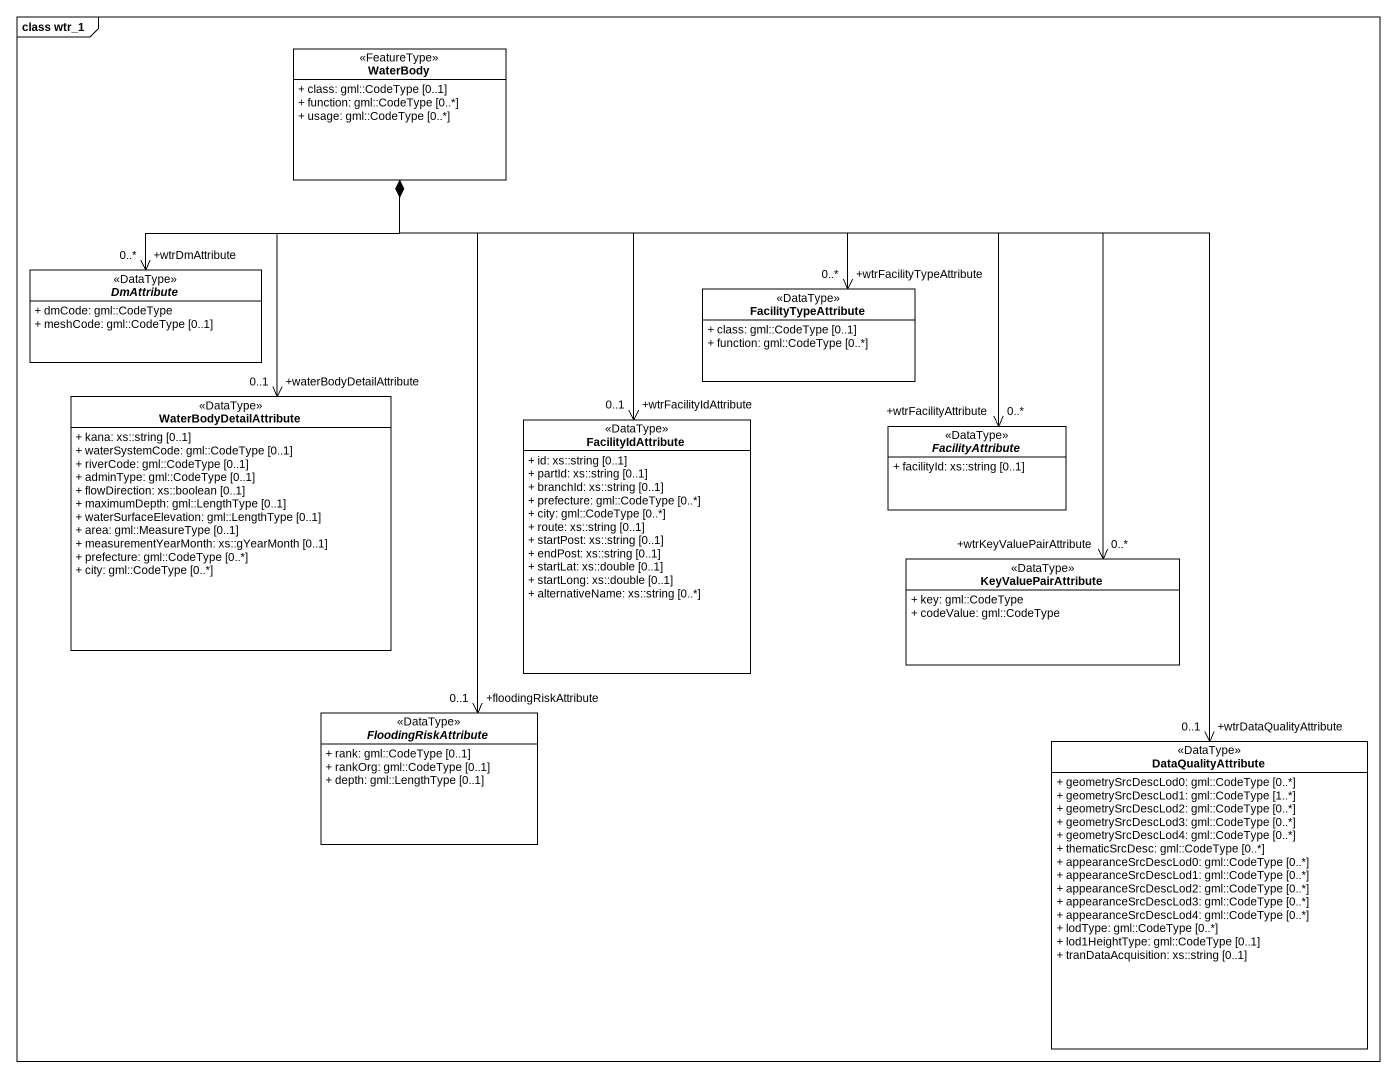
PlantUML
@startuml
mainframe class wtr_1
hide circle
hide empty members
skinparam classAttributeIconSize 0
class WaterBody <<FeatureType>> #FFFFFF {
  + class: gml::CodeType [0..1]
  + function: gml::CodeType [0..*]
  + usage: gml::CodeType [0..*]
}
abstract class DmAttribute <<DataType>> #FFFFFF {
  + dmCode: gml::CodeType
  + meshCode: gml::CodeType [0..1]
}
class FacilityTypeAttribute <<DataType>> #FFFFFF {
  + class: gml::CodeType [0..1]
  + function: gml::CodeType [0..*]
}
class WaterBodyDetailAttribute <<DataType>> #FFFFFF {
  + kana: xs::string [0..1]
  + waterSystemCode: gml::CodeType [0..1]
  + riverCode: gml::CodeType [0..1]
  + adminType: gml::CodeType [0..1]
  + flowDirection: xs::boolean [0..1]
  + maximumDepth: gml::LengthType [0..1]
  + waterSurfaceElevation: gml::LengthType [0..1]
  + area: gml::MeasureType [0..1]
  + measurementYearMonth: xs::gYearMonth [0..1]
  + prefecture: gml::CodeType [0..*]
  + city: gml::CodeType [0..*]
}
class FacilityIdAttribute <<DataType>> #FFFFFF {
  + id: xs::string [0..1]
  + partId: xs::string [0..1]
  + branchId: xs::string [0..1]
  + prefecture: gml::CodeType [0..*]
  + city: gml::CodeType [0..*]
  + route: xs::string [0..1]
  + startPost: xs::string [0..1]
  + endPost: xs::string [0..1]
  + startLat: xs::double [0..1]
  + startLong: xs::double [0..1]
  + alternativeName: xs::string [0..*]
}
abstract class FacilityAttribute <<DataType>> #FFFFFF {
  + facilityId: xs::string [0..1]
}
class KeyValuePairAttribute <<DataType>> #FFFFFF {
  + key: gml::CodeType
  + codeValue: gml::CodeType
}
abstract class FloodingRiskAttribute <<DataType>> #FFFFFF {
  + rank: gml::CodeType [0..1]
  + rankOrg: gml::CodeType [0..1]
  + depth: gml::LengthType [0..1]
}
class DataQualityAttribute <<DataType>> #FFFFFF {
  + geometrySrcDescLod0: gml::CodeType [0..*]
  + geometrySrcDescLod1: gml::CodeType [1..*]
  + geometrySrcDescLod2: gml::CodeType [0..*]
  + geometrySrcDescLod3: gml::CodeType [0..*]
  + geometrySrcDescLod4: gml::CodeType [0..*]
  + thematicSrcDesc: gml::CodeType [0..*]
  + appearanceSrcDescLod0: gml::CodeType [0..*]
  + appearanceSrcDescLod1: gml::CodeType [0..*]
  + appearanceSrcDescLod2: gml::CodeType [0..*]
  + appearanceSrcDescLod3: gml::CodeType [0..*]
  + appearanceSrcDescLod4: gml::CodeType [0..*]
  + lodType: gml::CodeType [0..*]
  + lod1HeightType: gml::CodeType [0..1]
  + tranDataAcquisition: xs::string [0..1]
}
DmAttribute "+wtrDmAttribute\n0..*" <-up-* WaterBody
FacilityTypeAttribute "+wtrFacilityTypeAttribute\n0..*" <-left-* WaterBody
WaterBodyDetailAttribute "+waterBodyDetailAttribute\n0..1" <-up-* WaterBody
FacilityIdAttribute "+wtrFacilityIdAttribute\n0..1" <-up-* WaterBody
FacilityAttribute "+wtrFacilityAttribute\n0..*" <-up-* WaterBody
KeyValuePairAttribute "+wtrKeyValuePairAttribute\n0..*" <-up-* WaterBody
FloodingRiskAttribute "+floodingRiskAttribute\n0..1" <-up-* WaterBody
DataQualityAttribute "+wtrDataQualityAttribute\n0..1" <-up-* WaterBody
@enduml
